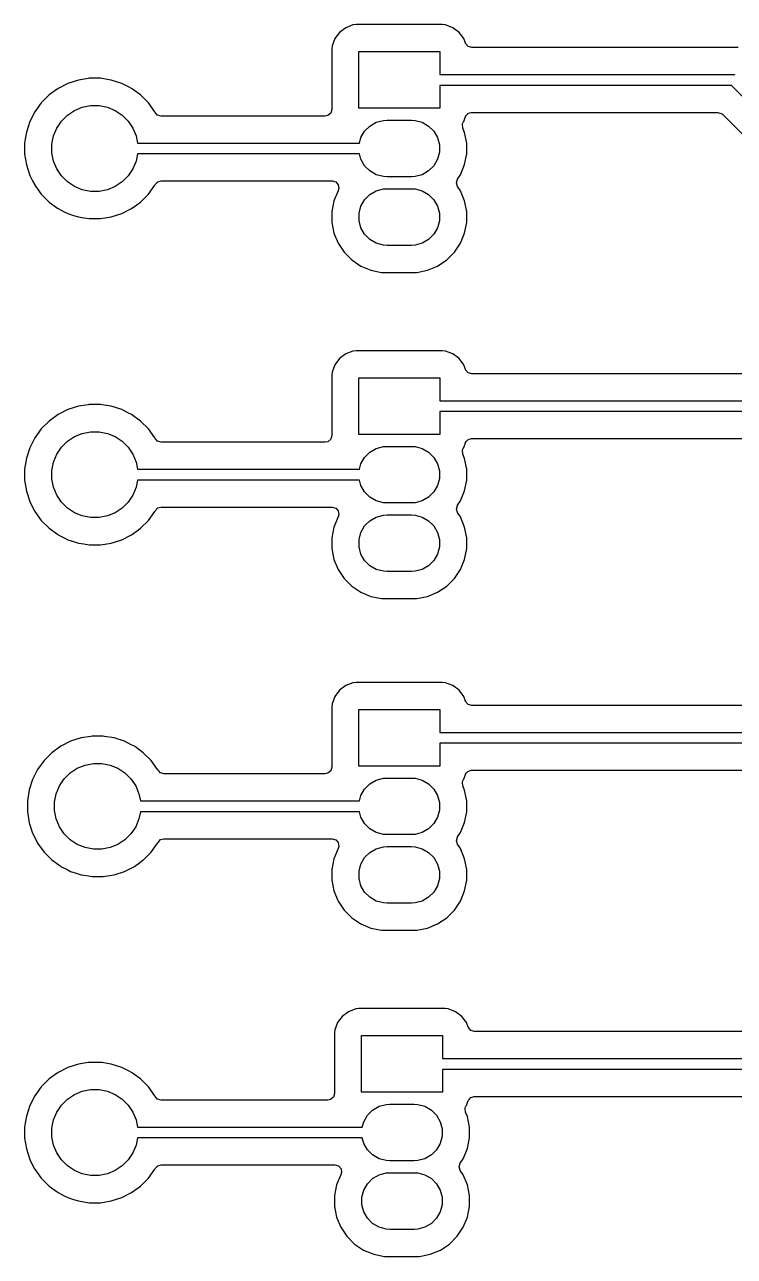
# Model space of a CAD drawing. Extents: x 4.07 to 10.8, y -5 to -0.8.
# Drawn here: x 9.767 to 10.284, y -2.396 to -1.498 of the extents above; entities that cross this region are included whole.
import ezdxf

# ---------------------------------------------------------------- set-up
doc = ezdxf.new("R2010")
doc.units = 0
doc.header["$MEASUREMENT"] = 0
doc.layers.add('BLACK', color=7, linetype='CONTINUOUS')

msp = doc.modelspace()

# ---------------------------------------------------------------- linework, layer by layer
at = {"layer": 'BLACK', "linetype": 'CONTINUOUS'}
for p, q in [((10.00093, -1.49986), (9.9964, -1.50325)), ((10.00624, -1.49788), (10.00093, -1.49986)), ((10.00093, -1.49986), (10.00093, -1.49986)), ((10.00859, -1.49763), (10.00624, -1.49788)), ((10.07141, -1.49763), (10.00859, -1.49763)), ((10.00859, -1.49763), (10.00859, -1.49763)), ((10.07376, -1.49788), (10.07141, -1.49763)), ((10.07141, -1.49763), (10.07141, -1.49763)), ((10.07141, -1.49763), (10.07141, -1.49763)), ((10.07141, -1.49763), (10.07141, -1.49763)), ((10.07907, -1.49986), (10.07376, -1.49788)), ((10.07376, -1.49788), (10.07376, -1.49788)), ((10.0836, -1.50325), (10.07907, -1.49986)), ((10.07907, -1.49986), (10.07907, -1.49986)), ((9.993, -1.50779), (9.99102, -1.5131)), ((9.9964, -1.50325), (9.993, -1.50779)), ((9.993, -1.50779), (9.993, -1.50779)), ((9.9964, -1.50325), (9.9964, -1.50325)), ((10.087, -1.50779), (10.0836, -1.50325)), ((10.0836, -1.50325), (10.0836, -1.50325)), ((10.08827, -1.51118), (10.087, -1.50779)), ((10.087, -1.50779), (10.087, -1.50779)), ((9.99102, -1.5131), (9.99077, -1.51545)), ((9.99077, -1.51545), (9.99077, -1.51545)), ((9.99077, -1.51545), (9.99077, -1.55948)), ((10.01047, -1.55867), (10.01047, -1.51733)), ((10.01047, -1.51733), (10.06953, -1.51733)), ((10.06953, -1.51733), (10.06953, -1.53406)), ((10.0884, -1.5115), (10.08827, -1.51118)), ((10.0902, -1.51358), (10.0884, -1.5115)), ((10.09284, -1.51436), (10.0902, -1.51358)), ((10.28059, -1.51436), (10.09284, -1.51436)), ((10.28089, -1.51436), (10.28059, -1.51436)), ((10.28059, -1.51436), (10.28059, -1.51436)), ((10.28711, -1.51436), (10.28089, -1.51436)), ((9.81397, -1.5368), (9.81301, -1.53695)), ((9.82203, -1.5368), (9.81397, -1.5368)), ((9.82312, -1.53697), (9.82203, -1.5368)), ((10.06953, -1.53406), (10.284, -1.53406)), ((10.284, -1.53406), (10.28477, -1.53414)), ((9.79116, -1.54421), (9.78465, -1.54895)), ((9.79835, -1.54055), (9.79116, -1.54421)), ((9.80601, -1.53806), (9.79835, -1.54055)), ((9.81301, -1.53695), (9.80601, -1.53806)), ((9.82999, -1.53806), (9.82312, -1.53697)), ((9.83765, -1.54055), (9.82999, -1.53806)), ((9.84259, -1.54307), (9.83765, -1.54055)), ((9.84484, -1.54421), (9.84259, -1.54307)), ((9.85135, -1.54895), (9.84484, -1.54421)), ((9.84484, -1.54421), (9.84484, -1.54421)), ((9.84484, -1.54421), (9.84484, -1.54421)), ((10.28237, -1.54194), (10.06953, -1.54194)), ((10.06953, -1.54194), (10.06953, -1.55867)), ((10.38836, -1.64793), (10.28237, -1.54194)), ((9.77895, -1.55465), (9.77421, -1.56116)), ((9.78465, -1.54895), (9.77895, -1.55465)), ((9.85705, -1.55465), (9.85135, -1.54895)), ((9.86179, -1.56116), (9.85705, -1.55465)), ((9.77421, -1.56116), (9.77055, -1.56835)), ((9.79365, -1.56802), (9.79802, -1.56365)), ((9.79802, -1.56365), (9.80315, -1.56022)), ((9.80315, -1.56022), (9.80886, -1.55786)), ((9.80886, -1.55786), (9.81491, -1.55666)), ((9.81491, -1.55666), (9.82109, -1.55666)), ((9.82109, -1.55666), (9.82714, -1.55786)), ((9.82714, -1.55786), (9.83285, -1.56022)), ((9.83285, -1.56022), (9.83798, -1.56365)), ((9.83798, -1.56365), (9.84235, -1.56802)), ((9.86204, -1.56165), (9.86179, -1.56116)), ((9.86179, -1.56116), (9.86179, -1.56116)), ((9.86179, -1.56116), (9.86179, -1.56116)), ((9.86206, -1.56169), (9.86204, -1.56165)), ((9.86377, -1.56358), (9.86206, -1.56169)), ((9.86641, -1.56436), (9.86377, -1.56358)), ((9.98999, -1.56212), (9.98791, -1.56392)), ((9.99077, -1.55948), (9.98999, -1.56212)), ((10.06953, -1.55867), (10.01047, -1.55867)), ((10.08834, -1.56463), (10.08915, -1.56364)), ((10.08915, -1.56364), (10.08991, -1.56262)), ((10.08991, -1.56262), (10.09001, -1.56258)), ((10.09001, -1.56258), (10.09008, -1.5625)), ((10.09008, -1.5625), (10.09129, -1.5621)), ((10.09129, -1.5621), (10.09249, -1.56165)), ((10.09249, -1.56165), (10.09269, -1.56165)), ((10.09269, -1.56165), (10.0927, -1.56164)), ((10.0927, -1.56164), (10.09271, -1.56165)), ((10.09271, -1.56165), (10.09284, -1.56164)), ((10.09284, -1.56164), (10.27219, -1.56164)), ((10.27219, -1.56164), (10.27482, -1.56242)), ((10.27482, -1.56242), (10.27564, -1.56307)), ((10.27564, -1.56307), (10.36063, -1.64807)), ((9.77055, -1.56835), (9.76806, -1.57601)), ((9.79022, -1.57315), (9.79365, -1.56802)), ((9.84235, -1.56802), (9.84578, -1.57315)), ((9.98589, -1.56436), (9.86641, -1.56436)), ((9.98791, -1.56392), (9.98589, -1.56436)), ((10.01474, -1.57542), (10.01856, -1.5716)), ((10.01856, -1.5716), (10.02323, -1.5689)), ((10.02323, -1.5689), (10.02844, -1.56751)), ((10.02844, -1.56751), (10.03114, -1.56733)), ((10.03114, -1.56733), (10.04886, -1.56733)), ((10.04886, -1.56733), (10.05156, -1.56751)), ((10.05156, -1.56751), (10.05677, -1.5689)), ((10.05677, -1.5689), (10.06144, -1.5716)), ((10.06144, -1.5716), (10.06526, -1.57542)), ((10.08607, -1.57031), (10.08638, -1.56928)), ((10.08637, -1.57305), (10.08607, -1.57031)), ((10.08638, -1.56928), (10.08661, -1.56873)), ((10.08661, -1.56873), (10.087, -1.56821)), ((10.087, -1.56821), (10.0883, -1.56472)), ((10.0883, -1.56472), (10.08834, -1.56463)), ((9.76806, -1.57601), (9.7668, -1.58397)), ((9.78666, -1.58491), (9.78786, -1.57886)), ((9.78786, -1.57886), (9.79022, -1.57315)), ((9.84578, -1.57315), (9.84814, -1.57886)), ((9.84814, -1.57886), (9.84918, -1.58406)), ((10.01098, -1.58406), (10.01205, -1.58009)), ((10.01205, -1.58009), (10.01474, -1.57542)), ((10.06526, -1.57542), (10.06795, -1.58009)), ((10.06795, -1.58009), (10.06935, -1.5853)), ((10.08768, -1.57622), (10.08637, -1.57305)), ((10.08923, -1.58402), (10.08768, -1.57622)), ((9.7668, -1.58397), (9.7668, -1.59203)), ((9.78666, -1.59109), (9.78666, -1.58491)), ((9.84918, -1.58406), (10.01098, -1.58406)), ((10.06935, -1.5907), (10.06795, -1.59591)), ((10.06935, -1.5853), (10.06935, -1.5907)), ((10.08923, -1.59198), (10.08923, -1.58402)), ((9.7668, -1.59203), (9.76806, -1.59999)), ((9.78786, -1.59714), (9.78666, -1.59109)), ((9.79022, -1.60285), (9.78786, -1.59714)), ((9.84814, -1.59714), (9.84578, -1.60285)), ((9.84918, -1.59194), (9.84814, -1.59714)), ((10.01098, -1.59194), (9.84918, -1.59194)), ((10.01205, -1.59591), (10.01098, -1.59194)), ((10.01474, -1.60058), (10.01205, -1.59591)), ((10.06795, -1.59591), (10.06526, -1.60058)), ((10.08768, -1.59978), (10.08923, -1.59198)), ((9.76806, -1.59999), (9.77055, -1.60765)), ((9.77055, -1.60765), (9.77258, -1.61164)), ((9.79365, -1.60798), (9.79022, -1.60285)), ((9.79802, -1.61235), (9.79365, -1.60798)), ((9.84235, -1.60798), (9.83798, -1.61235)), ((9.84578, -1.60285), (9.84235, -1.60798)), ((10.01856, -1.6044), (10.01474, -1.60058)), ((10.02323, -1.6071), (10.01856, -1.6044)), ((10.02844, -1.60849), (10.02323, -1.6071)), ((10.03114, -1.60867), (10.02844, -1.60849)), ((10.04886, -1.60867), (10.03114, -1.60867)), ((10.05156, -1.60849), (10.04886, -1.60867)), ((10.05677, -1.6071), (10.05156, -1.60849)), ((10.06144, -1.6044), (10.05677, -1.6071)), ((10.06526, -1.60058), (10.06144, -1.6044)), ((10.08252, -1.61029), (10.08464, -1.60712)), ((10.08464, -1.60712), (10.08768, -1.59978)), ((9.77258, -1.61164), (9.77411, -1.61463)), ((9.77411, -1.61463), (9.77421, -1.61484)), ((9.77421, -1.61484), (9.77895, -1.62135)), ((9.80315, -1.61578), (9.79802, -1.61235)), ((9.80886, -1.61814), (9.80315, -1.61578)), ((9.83285, -1.61578), (9.82714, -1.61814)), ((9.83798, -1.61235), (9.83285, -1.61578)), ((9.85705, -1.62135), (9.86179, -1.61484)), ((9.86179, -1.61484), (9.86206, -1.61431)), ((9.86179, -1.61484), (9.86179, -1.61484)), ((9.86179, -1.61484), (9.86179, -1.61484)), ((9.86206, -1.61431), (9.86395, -1.61231)), ((9.86395, -1.61231), (9.86641, -1.61164)), ((9.86641, -1.61164), (9.99108, -1.61164)), ((9.99108, -1.61164), (9.99372, -1.61242)), ((9.99372, -1.61242), (9.99553, -1.6145)), ((9.99592, -1.61722), (9.99545, -1.61865)), ((9.99553, -1.6145), (9.99592, -1.61722)), ((10.02323, -1.6189), (10.02844, -1.61751)), ((10.02844, -1.61751), (10.03114, -1.61733)), ((10.03114, -1.61733), (10.04886, -1.61733)), ((10.04886, -1.61733), (10.05156, -1.61751)), ((10.05156, -1.61751), (10.05677, -1.6189)), ((10.0817, -1.61309), (10.08243, -1.61043)), ((10.08252, -1.61571), (10.0817, -1.61309)), ((10.08243, -1.61043), (10.08252, -1.61029)), ((10.08464, -1.61888), (10.08252, -1.61571)), ((9.77895, -1.62135), (9.78465, -1.62705)), ((9.81491, -1.61934), (9.80886, -1.61814)), ((9.82109, -1.61934), (9.81491, -1.61934)), ((9.82714, -1.61814), (9.82109, -1.61934)), ((9.85136, -1.62705), (9.85705, -1.62136)), ((9.85705, -1.62136), (9.85705, -1.62135)), ((9.85705, -1.62135), (9.85705, -1.62135)), ((9.99232, -1.62622), (9.99077, -1.63402)), ((9.99536, -1.61888), (9.99232, -1.62622)), ((9.99232, -1.62622), (9.99232, -1.62622)), ((9.99539, -1.61883), (9.99536, -1.61888)), ((9.99541, -1.61875), (9.99539, -1.61883)), ((9.99545, -1.61865), (9.99541, -1.61875)), ((9.99545, -1.61865), (9.99545, -1.61865)), ((10.01205, -1.63009), (10.01474, -1.62542)), ((10.01474, -1.62542), (10.01856, -1.6216)), ((10.01856, -1.6216), (10.02323, -1.6189)), ((10.05677, -1.6189), (10.06144, -1.6216)), ((10.06144, -1.6216), (10.06526, -1.62542)), ((10.06526, -1.62542), (10.06795, -1.63009)), ((10.08768, -1.62622), (10.08464, -1.61888)), ((10.08923, -1.63402), (10.08768, -1.62622)), ((9.78465, -1.62705), (9.79075, -1.63149)), ((9.79075, -1.63149), (9.79116, -1.63179)), ((9.79116, -1.63179), (9.79574, -1.63412)), ((9.79574, -1.63412), (9.79835, -1.63545)), ((9.79835, -1.63545), (9.79835, -1.63545)), ((9.79835, -1.63545), (9.79835, -1.63545)), ((9.79835, -1.63545), (9.80245, -1.63678)), ((9.82999, -1.63794), (9.83765, -1.63545)), ((9.83765, -1.63545), (9.84484, -1.63179)), ((9.84484, -1.63179), (9.8485, -1.62913)), ((9.8485, -1.62913), (9.85135, -1.62705)), ((9.85135, -1.62705), (9.85135, -1.62705)), ((9.85135, -1.62705), (9.85136, -1.62705)), ((9.99077, -1.63402), (9.99077, -1.64198)), ((10.01065, -1.6353), (10.01205, -1.63009)), ((10.01065, -1.6407), (10.01065, -1.6353)), ((10.06795, -1.63009), (10.06935, -1.6353)), ((10.06935, -1.6353), (10.06935, -1.6407)), ((10.08923, -1.64198), (10.08923, -1.63402)), ((9.80245, -1.63678), (9.80601, -1.63794)), ((9.80601, -1.63794), (9.80999, -1.63857)), ((9.80999, -1.63857), (9.81397, -1.6392)), ((9.81397, -1.6392), (9.81397, -1.6392)), ((9.81397, -1.6392), (9.82203, -1.6392)), ((9.82203, -1.6392), (9.82999, -1.63794)), ((9.82203, -1.6392), (9.82203, -1.6392)), ((9.99077, -1.64198), (9.99232, -1.64978)), ((10.01205, -1.64591), (10.01065, -1.6407)), ((10.06935, -1.6407), (10.06795, -1.64591)), ((10.08768, -1.64978), (10.08923, -1.64198)), ((9.99232, -1.64978), (9.99232, -1.64978)), ((9.99232, -1.64978), (9.99536, -1.65712)), ((10.01474, -1.65058), (10.01205, -1.64591)), ((10.01856, -1.6544), (10.01474, -1.65058)), ((10.06526, -1.65058), (10.06144, -1.6544)), ((10.06795, -1.64591), (10.06526, -1.65058)), ((10.08464, -1.65712), (10.08768, -1.64978)), ((9.99536, -1.65712), (9.99536, -1.65712)), ((9.99536, -1.65712), (9.99978, -1.66374)), ((10.02323, -1.6571), (10.01856, -1.6544)), ((10.02844, -1.65849), (10.02323, -1.6571)), ((10.03114, -1.65867), (10.02844, -1.65849)), ((10.04886, -1.65867), (10.03114, -1.65867)), ((10.05156, -1.65849), (10.04886, -1.65867)), ((10.05677, -1.6571), (10.05156, -1.65849)), ((10.06144, -1.6544), (10.05677, -1.6571)), ((10.08022, -1.66374), (10.08464, -1.65712)), ((9.99978, -1.66374), (10.0054, -1.66936)), ((10.0054, -1.66936), (10.01202, -1.67378)), ((10.06798, -1.67378), (10.0746, -1.66936)), ((10.0746, -1.66936), (10.08022, -1.66374)), ((10.01202, -1.67378), (10.01202, -1.67378)), ((10.01202, -1.67378), (10.01202, -1.67378)), ((10.01202, -1.67378), (10.01937, -1.67682)), ((10.01937, -1.67682), (10.02717, -1.67837)), ((10.02717, -1.67837), (10.02717, -1.67837)), ((10.02717, -1.67837), (10.02717, -1.67837)), ((10.02717, -1.67837), (10.05283, -1.67837)), ((10.05283, -1.67837), (10.06063, -1.67682)), ((10.05283, -1.67837), (10.05283, -1.67837)), ((10.06063, -1.67682), (10.06798, -1.67378)), ((9.9964, -1.74125), (9.993, -1.74579)), ((10.00093, -1.73786), (9.9964, -1.74125)), ((9.9964, -1.74125), (9.9964, -1.74125)), ((10.00624, -1.73588), (10.00093, -1.73786)), ((10.00093, -1.73786), (10.00093, -1.73786)), ((10.00859, -1.73563), (10.00624, -1.73588)), ((10.07141, -1.73563), (10.00859, -1.73563)), ((10.00859, -1.73563), (10.00859, -1.73563)), ((10.07376, -1.73588), (10.07141, -1.73563)), ((10.07141, -1.73563), (10.07141, -1.73563)), ((10.07141, -1.73563), (10.07141, -1.73563)), ((10.07141, -1.73563), (10.07141, -1.73563)), ((10.07907, -1.73786), (10.07376, -1.73588)), ((10.07376, -1.73588), (10.07376, -1.73588)), ((10.0836, -1.74125), (10.07907, -1.73786)), ((10.07907, -1.73786), (10.07907, -1.73786)), ((10.087, -1.74579), (10.0836, -1.74125)), ((10.0836, -1.74125), (10.0836, -1.74125)), ((9.99102, -1.7511), (9.99077, -1.75345)), ((9.993, -1.74579), (9.99102, -1.7511)), ((9.993, -1.74579), (9.993, -1.74579)), ((10.08827, -1.74918), (10.087, -1.74579)), ((10.087, -1.74579), (10.087, -1.74579)), ((10.0884, -1.7495), (10.08827, -1.74918)), ((10.0902, -1.75158), (10.0884, -1.7495)), ((10.09284, -1.75236), (10.0902, -1.75158)), ((10.32174, -1.75236), (10.09284, -1.75236)), ((9.99077, -1.75345), (9.99077, -1.75345)), ((9.99077, -1.75345), (9.99077, -1.79748)), ((10.01047, -1.79667), (10.01047, -1.75533)), ((10.01047, -1.75533), (10.06953, -1.75533)), ((10.06953, -1.75533), (10.06953, -1.77206)), ((9.79835, -1.77855), (9.79116, -1.78221)), ((9.80601, -1.77606), (9.79835, -1.77855)), ((9.81301, -1.77495), (9.80601, -1.77606)), ((9.81397, -1.7748), (9.81301, -1.77495)), ((9.82203, -1.7748), (9.81397, -1.7748)), ((9.82312, -1.77497), (9.82203, -1.7748)), ((9.82999, -1.77606), (9.82312, -1.77497)), ((9.83765, -1.77855), (9.82999, -1.77606)), ((9.84259, -1.78107), (9.83765, -1.77855)), ((10.06953, -1.77206), (10.32515, -1.77206)), ((9.78465, -1.78695), (9.77895, -1.79265)), ((9.79116, -1.78221), (9.78465, -1.78695)), ((9.84484, -1.78221), (9.84259, -1.78107)), ((9.85135, -1.78695), (9.84484, -1.78221)), ((9.84484, -1.78221), (9.84484, -1.78221)), ((9.84484, -1.78221), (9.84484, -1.78221)), ((9.85705, -1.79265), (9.85135, -1.78695)), ((10.32352, -1.77994), (10.06953, -1.77994)), ((10.06953, -1.77994), (10.06953, -1.79667)), ((9.77895, -1.79265), (9.77421, -1.79916)), ((9.80315, -1.79822), (9.80886, -1.79586)), ((9.80886, -1.79586), (9.81491, -1.79466)), ((9.81491, -1.79466), (9.82109, -1.79466)), ((9.82109, -1.79466), (9.82714, -1.79586)), ((9.82714, -1.79586), (9.83285, -1.79822)), ((9.86179, -1.79916), (9.85705, -1.79265)), ((9.99077, -1.79748), (9.98999, -1.80012)), ((10.06953, -1.79667), (10.01047, -1.79667)), ((9.77055, -1.80635), (9.76806, -1.81401)), ((9.77421, -1.79916), (9.77055, -1.80635)), ((9.79022, -1.81115), (9.79365, -1.80602)), ((9.79365, -1.80602), (9.79802, -1.80165)), ((9.79802, -1.80165), (9.80315, -1.79822)), ((9.83285, -1.79822), (9.83798, -1.80165)), ((9.83798, -1.80165), (9.84235, -1.80602)), ((9.84235, -1.80602), (9.84578, -1.81115)), ((9.86204, -1.79965), (9.86179, -1.79916)), ((9.86179, -1.79916), (9.86179, -1.79916)), ((9.86179, -1.79916), (9.86179, -1.79916)), ((9.86206, -1.79969), (9.86204, -1.79965)), ((9.86377, -1.80158), (9.86206, -1.79969)), ((9.86641, -1.80236), (9.86377, -1.80158)), ((9.98589, -1.80236), (9.86641, -1.80236)), ((9.98791, -1.80192), (9.98589, -1.80236)), ((9.98999, -1.80012), (9.98791, -1.80192)), ((10.02323, -1.8069), (10.02844, -1.80551)), ((10.02844, -1.80551), (10.03114, -1.80533)), ((10.03114, -1.80533), (10.04886, -1.80533)), ((10.04886, -1.80533), (10.05156, -1.80551)), ((10.05156, -1.80551), (10.05677, -1.8069)), ((10.08661, -1.80673), (10.087, -1.80621)), ((10.087, -1.80621), (10.0883, -1.80272)), ((10.0883, -1.80272), (10.08834, -1.80263)), ((10.08834, -1.80263), (10.08915, -1.80164)), ((10.08915, -1.80164), (10.08991, -1.80062)), ((10.08991, -1.80062), (10.09001, -1.80058)), ((10.09001, -1.80058), (10.09008, -1.8005)), ((10.09008, -1.8005), (10.09129, -1.8001)), ((10.09129, -1.8001), (10.09249, -1.79965)), ((10.09249, -1.79965), (10.09269, -1.79965)), ((10.09269, -1.79965), (10.0927, -1.79964)), ((10.0927, -1.79964), (10.09271, -1.79965)), ((10.09271, -1.79965), (10.09284, -1.79964)), ((10.09284, -1.79964), (10.31333, -1.79964)), ((9.76806, -1.81401), (9.7668, -1.82197)), ((9.78786, -1.81686), (9.79022, -1.81115)), ((9.84578, -1.81115), (9.84814, -1.81686)), ((10.01205, -1.81809), (10.01474, -1.81342)), ((10.01474, -1.81342), (10.01856, -1.8096)), ((10.01856, -1.8096), (10.02323, -1.8069)), ((10.05677, -1.8069), (10.06144, -1.8096)), ((10.06144, -1.8096), (10.06526, -1.81342)), ((10.06526, -1.81342), (10.06795, -1.81809)), ((10.08607, -1.80831), (10.08638, -1.80728)), ((10.08637, -1.81105), (10.08607, -1.80831)), ((10.08768, -1.81422), (10.08637, -1.81105)), ((10.08638, -1.80728), (10.08661, -1.80673)), ((10.08923, -1.82202), (10.08768, -1.81422)), ((9.7668, -1.82197), (9.7668, -1.83003)), ((9.78666, -1.82291), (9.78786, -1.81686)), ((9.78666, -1.82909), (9.78666, -1.82291)), ((9.84814, -1.81686), (9.84918, -1.82206)), ((9.84918, -1.82206), (10.01098, -1.82206)), ((10.01098, -1.82206), (10.01205, -1.81809)), ((10.06795, -1.81809), (10.06935, -1.8233)), ((10.06935, -1.8233), (10.06935, -1.8287)), ((10.08923, -1.82998), (10.08923, -1.82202)), ((9.7668, -1.83003), (9.76806, -1.83799)), ((9.78786, -1.83514), (9.78666, -1.82909)), ((9.84918, -1.82994), (9.84814, -1.83514)), ((10.01098, -1.82994), (9.84918, -1.82994)), ((10.01205, -1.83391), (10.01098, -1.82994)), ((10.06935, -1.8287), (10.06795, -1.83391)), ((10.08768, -1.83778), (10.08923, -1.82998)), ((9.76806, -1.83799), (9.77055, -1.84565)), ((9.79022, -1.84085), (9.78786, -1.83514)), ((9.79365, -1.84598), (9.79022, -1.84085)), ((9.84578, -1.84085), (9.84235, -1.84598)), ((9.84814, -1.83514), (9.84578, -1.84085)), ((10.01474, -1.83858), (10.01205, -1.83391)), ((10.01856, -1.8424), (10.01474, -1.83858)), ((10.02323, -1.8451), (10.01856, -1.8424)), ((10.06144, -1.8424), (10.05677, -1.8451)), ((10.06526, -1.83858), (10.06144, -1.8424)), ((10.06795, -1.83391), (10.06526, -1.83858)), ((10.08464, -1.84512), (10.08768, -1.83778)), ((9.77055, -1.84565), (9.77159, -1.84769)), ((9.77159, -1.84769), (9.77404, -1.8525)), ((9.79802, -1.85035), (9.79365, -1.84598)), ((9.80315, -1.85378), (9.79802, -1.85035)), ((9.83798, -1.85035), (9.83285, -1.85378)), ((9.84235, -1.84598), (9.83798, -1.85035)), ((9.86206, -1.85231), (9.86395, -1.85031)), ((9.86395, -1.85031), (9.86641, -1.84964)), ((9.86641, -1.84964), (9.99108, -1.84964)), ((9.99108, -1.84964), (9.99372, -1.85042)), ((9.99372, -1.85042), (9.99553, -1.8525)), ((10.02844, -1.84649), (10.02323, -1.8451)), ((10.03114, -1.84667), (10.02844, -1.84649)), ((10.04886, -1.84667), (10.03114, -1.84667)), ((10.05156, -1.84649), (10.04886, -1.84667)), ((10.05677, -1.8451), (10.05156, -1.84649)), ((10.0817, -1.85109), (10.08243, -1.84843)), ((10.08252, -1.85371), (10.0817, -1.85109)), ((10.08243, -1.84843), (10.08252, -1.84829)), ((10.08252, -1.84829), (10.08464, -1.84512)), ((9.77404, -1.8525), (9.77421, -1.85284)), ((9.77421, -1.85284), (9.77895, -1.85935)), ((9.77895, -1.85935), (9.78465, -1.86505)), ((9.80886, -1.85614), (9.80315, -1.85378)), ((9.81491, -1.85734), (9.80886, -1.85614)), ((9.82109, -1.85734), (9.81491, -1.85734)), ((9.82714, -1.85614), (9.82109, -1.85734)), ((9.83285, -1.85378), (9.82714, -1.85614)), ((9.85136, -1.86505), (9.85705, -1.85936)), ((9.85705, -1.85935), (9.86179, -1.85284)), ((9.85705, -1.85936), (9.85705, -1.85935)), ((9.85705, -1.85935), (9.85705, -1.85935)), ((9.86179, -1.85284), (9.86206, -1.85231)), ((9.86179, -1.85284), (9.86179, -1.85284)), ((9.86179, -1.85284), (9.86179, -1.85284)), ((9.99536, -1.85688), (9.99232, -1.86422)), ((9.99539, -1.85683), (9.99536, -1.85688)), ((9.99541, -1.85675), (9.99539, -1.85683)), ((9.99545, -1.85665), (9.99541, -1.85675)), ((9.99592, -1.85522), (9.99545, -1.85665)), ((9.99545, -1.85665), (9.99545, -1.85665)), ((9.99553, -1.8525), (9.99592, -1.85522)), ((10.01474, -1.86342), (10.01856, -1.8596)), ((10.01856, -1.8596), (10.02323, -1.8569)), ((10.02323, -1.8569), (10.02844, -1.85551)), ((10.02844, -1.85551), (10.03114, -1.85533)), ((10.03114, -1.85533), (10.04886, -1.85533)), ((10.04886, -1.85533), (10.05156, -1.85551)), ((10.05156, -1.85551), (10.05677, -1.8569)), ((10.05677, -1.8569), (10.06144, -1.8596)), ((10.06144, -1.8596), (10.06526, -1.86342)), ((10.08464, -1.85688), (10.08252, -1.85371)), ((10.08768, -1.86422), (10.08464, -1.85688)), ((9.78465, -1.86505), (9.79075, -1.86949)), ((9.84484, -1.86979), (9.84975, -1.86622)), ((9.84975, -1.86622), (9.85135, -1.86505)), ((9.85135, -1.86505), (9.85135, -1.86505)), ((9.85135, -1.86505), (9.85136, -1.86505)), ((9.99232, -1.86422), (9.99077, -1.87202)), ((9.99232, -1.86422), (9.99232, -1.86422)), ((10.01065, -1.8733), (10.01205, -1.86809)), ((10.01205, -1.86809), (10.01474, -1.86342)), ((10.06526, -1.86342), (10.06795, -1.86809)), ((10.06795, -1.86809), (10.06935, -1.8733)), ((10.08923, -1.87202), (10.08768, -1.86422)), ((9.79075, -1.86949), (9.79116, -1.86979)), ((9.79116, -1.86979), (9.79574, -1.87212)), ((9.79574, -1.87212), (9.79835, -1.87345)), ((9.79835, -1.87345), (9.79835, -1.87345)), ((9.79835, -1.87345), (9.79835, -1.87345)), ((9.79835, -1.87345), (9.80245, -1.87478)), ((9.80245, -1.87478), (9.80601, -1.87594)), ((9.80601, -1.87594), (9.80999, -1.87657)), ((9.80999, -1.87657), (9.81397, -1.8772)), ((9.81397, -1.8772), (9.81397, -1.8772)), ((9.81397, -1.8772), (9.82203, -1.8772)), ((9.82203, -1.8772), (9.82999, -1.87594)), ((9.82203, -1.8772), (9.82203, -1.8772)), ((9.82999, -1.87594), (9.83765, -1.87345)), ((9.83765, -1.87345), (9.84484, -1.86979)), ((9.99077, -1.87202), (9.99077, -1.87998)), ((10.01065, -1.8787), (10.01065, -1.8733)), ((10.06935, -1.8733), (10.06935, -1.8787)), ((10.08923, -1.87998), (10.08923, -1.87202)), ((9.99077, -1.87998), (9.99232, -1.88778)), ((10.01205, -1.88391), (10.01065, -1.8787)), ((10.01474, -1.88858), (10.01205, -1.88391)), ((10.06795, -1.88391), (10.06526, -1.88858)), ((10.06935, -1.8787), (10.06795, -1.88391)), ((10.08768, -1.88778), (10.08923, -1.87998)), ((9.99232, -1.88778), (9.99232, -1.88778)), ((9.99232, -1.88778), (9.99536, -1.89512)), ((9.99536, -1.89512), (9.99536, -1.89512)), ((9.99536, -1.89512), (9.99978, -1.90174)), ((10.01856, -1.8924), (10.01474, -1.88858)), ((10.02323, -1.8951), (10.01856, -1.8924)), ((10.02844, -1.89649), (10.02323, -1.8951)), ((10.05677, -1.8951), (10.05156, -1.89649)), ((10.06144, -1.8924), (10.05677, -1.8951)), ((10.06526, -1.88858), (10.06144, -1.8924)), ((10.08022, -1.90174), (10.08464, -1.89512)), ((10.08464, -1.89512), (10.08768, -1.88778)), ((9.99978, -1.90174), (10.0054, -1.90736)), ((10.03114, -1.89667), (10.02844, -1.89649)), ((10.04886, -1.89667), (10.03114, -1.89667)), ((10.05156, -1.89649), (10.04886, -1.89667)), ((10.0746, -1.90736), (10.08022, -1.90174)), ((10.0054, -1.90736), (10.01202, -1.91178)), ((10.01202, -1.91178), (10.01202, -1.91178)), ((10.01202, -1.91178), (10.01202, -1.91178)), ((10.01202, -1.91178), (10.01937, -1.91482)), ((10.06063, -1.91482), (10.06798, -1.91178)), ((10.06798, -1.91178), (10.0746, -1.90736)), ((10.01937, -1.91482), (10.02717, -1.91637)), ((10.02717, -1.91637), (10.02717, -1.91637)), ((10.02717, -1.91637), (10.02717, -1.91637)), ((10.02717, -1.91637), (10.05283, -1.91637)), ((10.05283, -1.91637), (10.06063, -1.91482)), ((10.05283, -1.91637), (10.05283, -1.91637)), ((9.9964, -1.98325), (9.993, -1.98779)), ((10.00093, -1.97986), (9.9964, -1.98325)), ((9.9964, -1.98325), (9.9964, -1.98325)), ((10.00624, -1.97788), (10.00093, -1.97986)), ((10.00093, -1.97986), (10.00093, -1.97986)), ((10.00859, -1.97763), (10.00624, -1.97788)), ((10.07141, -1.97763), (10.00859, -1.97763)), ((10.00859, -1.97763), (10.00859, -1.97763)), ((10.07376, -1.97788), (10.07141, -1.97763)), ((10.07141, -1.97763), (10.07141, -1.97763)), ((10.07141, -1.97763), (10.07141, -1.97763)), ((10.07141, -1.97763), (10.07141, -1.97763)), ((10.07907, -1.97986), (10.07376, -1.97788)), ((10.07376, -1.97788), (10.07376, -1.97788)), ((10.0836, -1.98325), (10.07907, -1.97986)), ((10.07907, -1.97986), (10.07907, -1.97986)), ((10.087, -1.98779), (10.0836, -1.98325)), ((10.0836, -1.98325), (10.0836, -1.98325)), ((9.99102, -1.9931), (9.99077, -1.99545)), ((9.993, -1.98779), (9.99102, -1.9931)), ((9.993, -1.98779), (9.993, -1.98779)), ((10.08827, -1.99118), (10.087, -1.98779)), ((10.087, -1.98779), (10.087, -1.98779)), ((10.0884, -1.9915), (10.08827, -1.99118)), ((10.0902, -1.99358), (10.0884, -1.9915)), ((10.09284, -1.99436), (10.0902, -1.99358)), ((10.36689, -1.99436), (10.09284, -1.99436)), ((9.99077, -1.99545), (9.99077, -1.99545)), ((9.99077, -1.99545), (9.99077, -2.03948)), ((10.01047, -2.03867), (10.01047, -1.99733)), ((10.01047, -1.99733), (10.06953, -1.99733)), ((10.06953, -1.99733), (10.06953, -2.01406)), ((9.80035, -2.02055), (9.79316, -2.02421)), ((9.80801, -2.01806), (9.80035, -2.02055)), ((9.81501, -2.01695), (9.80801, -2.01806)), ((9.81597, -2.0168), (9.81501, -2.01695)), ((9.82403, -2.0168), (9.81597, -2.0168)), ((9.82512, -2.01697), (9.82403, -2.0168)), ((9.83199, -2.01806), (9.82512, -2.01697)), ((9.83965, -2.02055), (9.83199, -2.01806)), ((9.84459, -2.02307), (9.83965, -2.02055)), ((10.06953, -2.01406), (10.3703, -2.01406)), ((10.36867, -2.02194), (10.06953, -2.02194)), ((10.06953, -2.02194), (10.06953, -2.03867)), ((9.78665, -2.02895), (9.78095, -2.03465)), ((9.79316, -2.02421), (9.78665, -2.02895)), ((9.84684, -2.02421), (9.84459, -2.02307)), ((9.85335, -2.02895), (9.84684, -2.02421)), ((9.84684, -2.02421), (9.84684, -2.02421)), ((9.84684, -2.02421), (9.84684, -2.02421)), ((9.85905, -2.03465), (9.85335, -2.02895)), ((9.78095, -2.03465), (9.77621, -2.04116)), ((9.80515, -2.04022), (9.81086, -2.03786)), ((9.81086, -2.03786), (9.81691, -2.03666)), ((9.81691, -2.03666), (9.82309, -2.03666)), ((9.82309, -2.03666), (9.82914, -2.03786)), ((9.82914, -2.03786), (9.83485, -2.04022)), ((9.86379, -2.04116), (9.85905, -2.03465)), ((9.99077, -2.03948), (9.98999, -2.04212)), ((10.06953, -2.03867), (10.01047, -2.03867)), ((9.77255, -2.04835), (9.77006, -2.05601)), ((9.77621, -2.04116), (9.77255, -2.04835)), ((9.79222, -2.05315), (9.79565, -2.04802)), ((9.79565, -2.04802), (9.80002, -2.04365)), ((9.80002, -2.04365), (9.80515, -2.04022)), ((9.83485, -2.04022), (9.83998, -2.04365)), ((9.83998, -2.04365), (9.84435, -2.04802)), ((9.84435, -2.04802), (9.84778, -2.05315)), ((9.86404, -2.04165), (9.86379, -2.04116)), ((9.86379, -2.04116), (9.86379, -2.04116)), ((9.86379, -2.04116), (9.86379, -2.04116)), ((9.86406, -2.04169), (9.86404, -2.04165)), ((9.86577, -2.04358), (9.86406, -2.04169)), ((9.86841, -2.04436), (9.86577, -2.04358)), ((9.98589, -2.04436), (9.86841, -2.04436)), ((9.98791, -2.04392), (9.98589, -2.04436)), ((9.98999, -2.04212), (9.98791, -2.04392)), ((10.01856, -2.0516), (10.02323, -2.0489)), ((10.02323, -2.0489), (10.02844, -2.04751)), ((10.02844, -2.04751), (10.03114, -2.04733)), ((10.03114, -2.04733), (10.04886, -2.04733)), ((10.04886, -2.04733), (10.05156, -2.04751)), ((10.05156, -2.04751), (10.05677, -2.0489)), ((10.05677, -2.0489), (10.06144, -2.0516)), ((10.08638, -2.04928), (10.08661, -2.04873)), ((10.08661, -2.04873), (10.087, -2.04821)), ((10.087, -2.04821), (10.0883, -2.04472)), ((10.0883, -2.04472), (10.08834, -2.04463)), ((10.08834, -2.04463), (10.08915, -2.04364)), ((10.08915, -2.04364), (10.08991, -2.04262)), ((10.08991, -2.04262), (10.09001, -2.04258)), ((10.09001, -2.04258), (10.09008, -2.0425)), ((10.09008, -2.0425), (10.09129, -2.0421)), ((10.09129, -2.0421), (10.09249, -2.04165)), ((10.09249, -2.04165), (10.09269, -2.04165)), ((10.09269, -2.04165), (10.0927, -2.04164)), ((10.0927, -2.04164), (10.09271, -2.04165)), ((10.09271, -2.04165), (10.09284, -2.04164)), ((10.09284, -2.04164), (10.35664, -2.04164)), ((9.77006, -2.05601), (9.7688, -2.06397)), ((9.78986, -2.05886), (9.79222, -2.05315)), ((9.84778, -2.05315), (9.85014, -2.05886)), ((10.01205, -2.06009), (10.01474, -2.05542)), ((10.01474, -2.05542), (10.01856, -2.0516)), ((10.06144, -2.0516), (10.06526, -2.05542)), ((10.06526, -2.05542), (10.06795, -2.06009)), ((10.08607, -2.05031), (10.08638, -2.04928)), ((10.08637, -2.05305), (10.08607, -2.05031)), ((10.08768, -2.05622), (10.08637, -2.05305)), ((10.08923, -2.06402), (10.08768, -2.05622)), ((9.7688, -2.06397), (9.7688, -2.07203)), ((9.78866, -2.06491), (9.78986, -2.05886)), ((9.78866, -2.07109), (9.78866, -2.06491)), ((9.85014, -2.05886), (9.85118, -2.06406)), ((9.85118, -2.06406), (10.01098, -2.06406)), ((10.01098, -2.06406), (10.01205, -2.06009)), ((10.06795, -2.06009), (10.06935, -2.0653)), ((10.06935, -2.0653), (10.06935, -2.0707)), ((10.08923, -2.07198), (10.08923, -2.06402)), ((9.7688, -2.07203), (9.77006, -2.07999)), ((9.78986, -2.07714), (9.78866, -2.07109)), ((9.85118, -2.07194), (9.85014, -2.07714)), ((10.01098, -2.07194), (9.85118, -2.07194)), ((10.01205, -2.07591), (10.01098, -2.07194)), ((10.01474, -2.08058), (10.01205, -2.07591)), ((10.06795, -2.07591), (10.06526, -2.08058)), ((10.06935, -2.0707), (10.06795, -2.07591)), ((10.08768, -2.07978), (10.08923, -2.07198)), ((9.77006, -2.07999), (9.77255, -2.08765)), ((9.79222, -2.08285), (9.78986, -2.07714)), ((9.79565, -2.08798), (9.79222, -2.08285)), ((9.84778, -2.08285), (9.84435, -2.08798)), ((9.85014, -2.07714), (9.84778, -2.08285)), ((10.01856, -2.0844), (10.01474, -2.08058)), ((10.02323, -2.0871), (10.01856, -2.0844)), ((10.06144, -2.0844), (10.05677, -2.0871)), ((10.06526, -2.08058), (10.06144, -2.0844)), ((10.08464, -2.08712), (10.08768, -2.07978)), ((9.77255, -2.08765), (9.77389, -2.09029)), ((9.77389, -2.09029), (9.77604, -2.0945)), ((9.80002, -2.09235), (9.79565, -2.08798)), ((9.80515, -2.09578), (9.80002, -2.09235)), ((9.83998, -2.09235), (9.83485, -2.09578)), ((9.84435, -2.08798), (9.83998, -2.09235)), ((9.86406, -2.09431), (9.86595, -2.09231)), ((9.86595, -2.09231), (9.86841, -2.09164)), ((9.86841, -2.09164), (9.99108, -2.09164)), ((9.99108, -2.09164), (9.99372, -2.09242)), ((9.99372, -2.09242), (9.99553, -2.0945)), ((10.02844, -2.08849), (10.02323, -2.0871)), ((10.03114, -2.08867), (10.02844, -2.08849)), ((10.04886, -2.08867), (10.03114, -2.08867)), ((10.05156, -2.08849), (10.04886, -2.08867)), ((10.05677, -2.0871), (10.05156, -2.08849)), ((10.0817, -2.09309), (10.08243, -2.09043)), ((10.08252, -2.09571), (10.0817, -2.09309)), ((10.08243, -2.09043), (10.08252, -2.09029)), ((10.08252, -2.09029), (10.08464, -2.08712)), ((9.77604, -2.0945), (9.77621, -2.09484)), ((9.77621, -2.09484), (9.78095, -2.10135)), ((9.78095, -2.10135), (9.78665, -2.10705)), ((9.81086, -2.09814), (9.80515, -2.09578)), ((9.81691, -2.09934), (9.81086, -2.09814)), ((9.82309, -2.09934), (9.81691, -2.09934)), ((9.82914, -2.09814), (9.82309, -2.09934)), ((9.83485, -2.09578), (9.82914, -2.09814)), ((9.85336, -2.10705), (9.85905, -2.10136)), ((9.85905, -2.10135), (9.86379, -2.09484)), ((9.85905, -2.10136), (9.85905, -2.10135)), ((9.85905, -2.10135), (9.85905, -2.10135)), ((9.86379, -2.09484), (9.86406, -2.09431)), ((9.86379, -2.09484), (9.86379, -2.09484)), ((9.86379, -2.09484), (9.86379, -2.09484)), ((9.99536, -2.09888), (9.99232, -2.10622)), ((9.99539, -2.09883), (9.99536, -2.09888)), ((9.99541, -2.09875), (9.99539, -2.09883)), ((9.99545, -2.09865), (9.99541, -2.09875)), ((9.99592, -2.09722), (9.99545, -2.09865)), ((9.99545, -2.09865), (9.99545, -2.09865)), ((9.99553, -2.0945), (9.99592, -2.09722)), ((10.01474, -2.10542), (10.01856, -2.1016)), ((10.01856, -2.1016), (10.02323, -2.0989)), ((10.02323, -2.0989), (10.02844, -2.09751)), ((10.02844, -2.09751), (10.03114, -2.09733)), ((10.03114, -2.09733), (10.04886, -2.09733)), ((10.04886, -2.09733), (10.05156, -2.09751)), ((10.05156, -2.09751), (10.05677, -2.0989)), ((10.05677, -2.0989), (10.06144, -2.1016)), ((10.06144, -2.1016), (10.06526, -2.10542)), ((10.08464, -2.09888), (10.08252, -2.09571)), ((10.08768, -2.10622), (10.08464, -2.09888)), ((9.78665, -2.10705), (9.79275, -2.11149)), ((9.79275, -2.11149), (9.79316, -2.11179)), ((9.79316, -2.11179), (9.79774, -2.11412)), ((9.83965, -2.11545), (9.84684, -2.11179)), ((9.84684, -2.11179), (9.8505, -2.10913)), ((9.8505, -2.10913), (9.85335, -2.10705)), ((9.85335, -2.10705), (9.85335, -2.10705)), ((9.85335, -2.10705), (9.85336, -2.10705)), ((9.99232, -2.10622), (9.99077, -2.11402)), ((9.99232, -2.10622), (9.99232, -2.10622)), ((10.01065, -2.1153), (10.01205, -2.11009)), ((10.01205, -2.11009), (10.01474, -2.10542)), ((10.06526, -2.10542), (10.06795, -2.11009)), ((10.06795, -2.11009), (10.06935, -2.1153)), ((10.08923, -2.11402), (10.08768, -2.10622)), ((9.79774, -2.11412), (9.80035, -2.11545)), ((9.80035, -2.11545), (9.80035, -2.11545)), ((9.80035, -2.11545), (9.80035, -2.11545)), ((9.80035, -2.11545), (9.80445, -2.11678)), ((9.80445, -2.11678), (9.80801, -2.11794)), ((9.80801, -2.11794), (9.81199, -2.11857)), ((9.81199, -2.11857), (9.81597, -2.1192)), ((9.81597, -2.1192), (9.81597, -2.1192)), ((9.81597, -2.1192), (9.82403, -2.1192)), ((9.82403, -2.1192), (9.83199, -2.11794)), ((9.82403, -2.1192), (9.82403, -2.1192)), ((9.83199, -2.11794), (9.83965, -2.11545)), ((9.99077, -2.11402), (9.99077, -2.12198)), ((10.01065, -2.1207), (10.01065, -2.1153)), ((10.01205, -2.12591), (10.01065, -2.1207)), ((10.06935, -2.1207), (10.06795, -2.12591)), ((10.06935, -2.1153), (10.06935, -2.1207)), ((10.08923, -2.12198), (10.08923, -2.11402)), ((9.99077, -2.12198), (9.99232, -2.12978)), ((9.99232, -2.12978), (9.99232, -2.12978)), ((9.99232, -2.12978), (9.99536, -2.13712)), ((10.01474, -2.13058), (10.01205, -2.12591)), ((10.06795, -2.12591), (10.06526, -2.13058)), ((10.08464, -2.13712), (10.08768, -2.12978)), ((10.08768, -2.12978), (10.08923, -2.12198)), ((9.99536, -2.13712), (9.99536, -2.13712)), ((9.99536, -2.13712), (9.99978, -2.14374)), ((10.01856, -2.1344), (10.01474, -2.13058)), ((10.02323, -2.1371), (10.01856, -2.1344)), ((10.02844, -2.13849), (10.02323, -2.1371)), ((10.03114, -2.13867), (10.02844, -2.13849)), ((10.04886, -2.13867), (10.03114, -2.13867)), ((10.05156, -2.13849), (10.04886, -2.13867)), ((10.05677, -2.1371), (10.05156, -2.13849)), ((10.06144, -2.1344), (10.05677, -2.1371)), ((10.06526, -2.13058), (10.06144, -2.1344)), ((10.08022, -2.14374), (10.08464, -2.13712)), ((9.99978, -2.14374), (10.0054, -2.14936)), ((10.0746, -2.14936), (10.08022, -2.14374)), ((10.0054, -2.14936), (10.01202, -2.15378)), ((10.01202, -2.15378), (10.01202, -2.15378)), ((10.01202, -2.15378), (10.01202, -2.15378)), ((10.01202, -2.15378), (10.01937, -2.15682)), ((10.01937, -2.15682), (10.02717, -2.15837)), ((10.05283, -2.15837), (10.06063, -2.15682)), ((10.06063, -2.15682), (10.06798, -2.15378)), ((10.06798, -2.15378), (10.0746, -2.14936)), ((10.02717, -2.15837), (10.02717, -2.15837)), ((10.02717, -2.15837), (10.02717, -2.15837)), ((10.02717, -2.15837), (10.05283, -2.15837)), ((10.05283, -2.15837), (10.05283, -2.15837)), ((10.00293, -2.21786), (9.9984, -2.22125)), ((10.00824, -2.21588), (10.00293, -2.21786)), ((10.00293, -2.21786), (10.00293, -2.21786)), ((10.01059, -2.21563), (10.00824, -2.21588)), ((10.07341, -2.21563), (10.01059, -2.21563)), ((10.01059, -2.21563), (10.01059, -2.21563)), ((10.07576, -2.21588), (10.07341, -2.21563)), ((10.07341, -2.21563), (10.07341, -2.21563)), ((10.07341, -2.21563), (10.07341, -2.21563)), ((10.07341, -2.21563), (10.07341, -2.21563)), ((10.08107, -2.21786), (10.07576, -2.21588)), ((10.07576, -2.21588), (10.07576, -2.21588)), ((10.0856, -2.22125), (10.08107, -2.21786)), ((10.08107, -2.21786), (10.08107, -2.21786)), ((9.995, -2.22579), (9.99302, -2.2311)), ((9.9984, -2.22125), (9.995, -2.22579)), ((9.995, -2.22579), (9.995, -2.22579)), ((9.9984, -2.22125), (9.9984, -2.22125)), ((10.089, -2.22579), (10.0856, -2.22125)), ((10.0856, -2.22125), (10.0856, -2.22125)), ((10.09027, -2.22918), (10.089, -2.22579)), ((10.089, -2.22579), (10.089, -2.22579)), ((9.99302, -2.2311), (9.99277, -2.23345)), ((9.99277, -2.23345), (9.99277, -2.23345)), ((9.99277, -2.23345), (9.99277, -2.27748)), ((10.01247, -2.27667), (10.01247, -2.23533)), ((10.01247, -2.23533), (10.07153, -2.23533)), ((10.07153, -2.23533), (10.07153, -2.25206)), ((10.0904, -2.2295), (10.09027, -2.22918)), ((10.0922, -2.23158), (10.0904, -2.2295)), ((10.09484, -2.23236), (10.0922, -2.23158)), ((10.3503, -2.23236), (10.09484, -2.23236)), ((9.81301, -2.25495), (9.80601, -2.25606)), ((9.81397, -2.2548), (9.81301, -2.25495)), ((9.82203, -2.2548), (9.81397, -2.2548)), ((9.82312, -2.25497), (9.82203, -2.2548)), ((9.82999, -2.25606), (9.82312, -2.25497)), ((10.07153, -2.25206), (10.37488, -2.25206)), ((9.79116, -2.26221), (9.78465, -2.26695)), ((9.79835, -2.25855), (9.79116, -2.26221)), ((9.80601, -2.25606), (9.79835, -2.25855)), ((9.83765, -2.25855), (9.82999, -2.25606)), ((9.84259, -2.26107), (9.83765, -2.25855)), ((9.84484, -2.26221), (9.84259, -2.26107)), ((9.85135, -2.26695), (9.84484, -2.26221)), ((9.84484, -2.26221), (9.84484, -2.26221)), ((9.84484, -2.26221), (9.84484, -2.26221)), ((10.37488, -2.25994), (10.07153, -2.25994)), ((10.07153, -2.25994), (10.07153, -2.27667)), ((9.77895, -2.27265), (9.77421, -2.27916)), ((9.78465, -2.26695), (9.77895, -2.27265)), ((9.85705, -2.27265), (9.85135, -2.26695)), ((9.86179, -2.27916), (9.85705, -2.27265)), ((9.77421, -2.27916), (9.77055, -2.28635)), ((9.79365, -2.28602), (9.79802, -2.28165)), ((9.79802, -2.28165), (9.80315, -2.27822)), ((9.80315, -2.27822), (9.80886, -2.27586)), ((9.80886, -2.27586), (9.81491, -2.27466)), ((9.81491, -2.27466), (9.82109, -2.27466)), ((9.82109, -2.27466), (9.82714, -2.27586)), ((9.82714, -2.27586), (9.83285, -2.27822)), ((9.83285, -2.27822), (9.83798, -2.28165)), ((9.83798, -2.28165), (9.84235, -2.28602)), ((9.86204, -2.27965), (9.86179, -2.27916)), ((9.86179, -2.27916), (9.86179, -2.27916)), ((9.86179, -2.27916), (9.86179, -2.27916)), ((9.86206, -2.27969), (9.86204, -2.27965)), ((9.86377, -2.28158), (9.86206, -2.27969)), ((9.86641, -2.28236), (9.86377, -2.28158)), ((9.98789, -2.28236), (9.86641, -2.28236)), ((9.98991, -2.28192), (9.98789, -2.28236)), ((9.99199, -2.28012), (9.98991, -2.28192)), ((9.99277, -2.27748), (9.99199, -2.28012)), ((10.07153, -2.27667), (10.01247, -2.27667)), ((10.089, -2.28621), (10.0903, -2.28272)), ((10.0903, -2.28272), (10.09034, -2.28263)), ((10.09034, -2.28263), (10.09115, -2.28164)), ((10.09115, -2.28164), (10.09191, -2.28062)), ((10.09191, -2.28062), (10.09201, -2.28058)), ((10.09201, -2.28058), (10.09208, -2.2805)), ((10.09208, -2.2805), (10.09329, -2.2801)), ((10.09329, -2.2801), (10.09449, -2.27965)), ((10.09449, -2.27965), (10.09469, -2.27965)), ((10.09469, -2.27965), (10.0947, -2.27964)), ((10.0947, -2.27964), (10.09471, -2.27965)), ((10.09471, -2.27965), (10.09484, -2.27964)), ((10.09484, -2.27964), (10.3503, -2.27964)), ((9.77055, -2.28635), (9.76806, -2.29401)), ((9.78786, -2.29686), (9.79022, -2.29115)), ((9.79022, -2.29115), (9.79365, -2.28602)), ((9.84235, -2.28602), (9.84578, -2.29115)), ((9.84578, -2.29115), (9.84814, -2.29686)), ((10.01674, -2.29342), (10.02056, -2.2896)), ((10.02056, -2.2896), (10.02523, -2.2869)), ((10.02523, -2.2869), (10.03044, -2.28551)), ((10.03044, -2.28551), (10.03314, -2.28533)), ((10.03314, -2.28533), (10.05086, -2.28533)), ((10.05086, -2.28533), (10.05356, -2.28551)), ((10.05356, -2.28551), (10.05877, -2.2869)), ((10.05877, -2.2869), (10.06344, -2.2896)), ((10.06344, -2.2896), (10.06726, -2.29342)), ((10.08807, -2.28831), (10.08838, -2.28728)), ((10.08837, -2.29105), (10.08807, -2.28831)), ((10.08968, -2.29422), (10.08837, -2.29105)), ((10.08838, -2.28728), (10.08861, -2.28673)), ((10.08861, -2.28673), (10.089, -2.28621)), ((9.76806, -2.29401), (9.7668, -2.30197)), ((9.78666, -2.30291), (9.78786, -2.29686)), ((9.84814, -2.29686), (9.84918, -2.30206)), ((10.01298, -2.30206), (10.01405, -2.29809)), ((10.01405, -2.29809), (10.01674, -2.29342)), ((10.06726, -2.29342), (10.06995, -2.29809)), ((10.06995, -2.29809), (10.07135, -2.3033)), ((10.09123, -2.30202), (10.08968, -2.29422)), ((9.7668, -2.30197), (9.7668, -2.31003)), ((9.78666, -2.30909), (9.78666, -2.30291)), ((9.78786, -2.31514), (9.78666, -2.30909)), ((9.84918, -2.30206), (10.01298, -2.30206)), ((10.07135, -2.3087), (10.06995, -2.31391)), ((10.07135, -2.3033), (10.07135, -2.3087)), ((10.09123, -2.30998), (10.09123, -2.30202)), ((9.7668, -2.31003), (9.76806, -2.31799)), ((9.76806, -2.31799), (9.77055, -2.32565)), ((9.79022, -2.32085), (9.78786, -2.31514)), ((9.84814, -2.31514), (9.84578, -2.32085)), ((9.84918, -2.30994), (9.84814, -2.31514)), ((10.01298, -2.30994), (9.84918, -2.30994)), ((10.01405, -2.31391), (10.01298, -2.30994)), ((10.01674, -2.31858), (10.01405, -2.31391)), ((10.02056, -2.3224), (10.01674, -2.31858)), ((10.06726, -2.31858), (10.06344, -2.3224)), ((10.06995, -2.31391), (10.06726, -2.31858)), ((10.08664, -2.32512), (10.08968, -2.31778)), ((10.08968, -2.31778), (10.09123, -2.30998)), ((9.77055, -2.32565), (9.77189, -2.32829)), ((9.79365, -2.32598), (9.79022, -2.32085)), ((9.79802, -2.33035), (9.79365, -2.32598)), ((9.84235, -2.32598), (9.83798, -2.33035)), ((9.84578, -2.32085), (9.84235, -2.32598)), ((10.02523, -2.3251), (10.02056, -2.3224)), ((10.03044, -2.32649), (10.02523, -2.3251)), ((10.03314, -2.32667), (10.03044, -2.32649)), ((10.05086, -2.32667), (10.03314, -2.32667)), ((10.05356, -2.32649), (10.05086, -2.32667)), ((10.05877, -2.3251), (10.05356, -2.32649)), ((10.06344, -2.3224), (10.05877, -2.3251)), ((10.08452, -2.32829), (10.08664, -2.32512)), ((9.77189, -2.32829), (9.77404, -2.3325)), ((9.77404, -2.3325), (9.77421, -2.33284)), ((9.77421, -2.33284), (9.77895, -2.33935)), ((9.80315, -2.33378), (9.79802, -2.33035)), ((9.80886, -2.33614), (9.80315, -2.33378)), ((9.81491, -2.33734), (9.80886, -2.33614)), ((9.82714, -2.33614), (9.82109, -2.33734)), ((9.83285, -2.33378), (9.82714, -2.33614)), ((9.83798, -2.33035), (9.83285, -2.33378)), ((9.85705, -2.33935), (9.86179, -2.33284)), ((9.86179, -2.33284), (9.86206, -2.33231)), ((9.86179, -2.33284), (9.86179, -2.33284)), ((9.86179, -2.33284), (9.86179, -2.33284)), ((9.86206, -2.33231), (9.86395, -2.33031)), ((9.86395, -2.33031), (9.86641, -2.32964)), ((9.86641, -2.32964), (9.99308, -2.32964)), ((9.99308, -2.32964), (9.99572, -2.33042)), ((9.99572, -2.33042), (9.99753, -2.3325)), ((9.99745, -2.33665), (9.99741, -2.33675)), ((9.99792, -2.33522), (9.99745, -2.33665)), ((9.99745, -2.33665), (9.99745, -2.33665)), ((9.99753, -2.3325), (9.99792, -2.33522)), ((10.02523, -2.3369), (10.03044, -2.33551)), ((10.03044, -2.33551), (10.03314, -2.33533)), ((10.03314, -2.33533), (10.05086, -2.33533)), ((10.05086, -2.33533), (10.05356, -2.33551)), ((10.05356, -2.33551), (10.05877, -2.3369)), ((10.0837, -2.33109), (10.08443, -2.32843)), ((10.08452, -2.33371), (10.0837, -2.33109)), ((10.08443, -2.32843), (10.08452, -2.32829)), ((10.08664, -2.33688), (10.08452, -2.33371)), ((9.77895, -2.33935), (9.78465, -2.34505)), ((9.78465, -2.34505), (9.79059, -2.34937)), ((9.82109, -2.33734), (9.81491, -2.33734)), ((9.84897, -2.34679), (9.85135, -2.34505)), ((9.85135, -2.34505), (9.85135, -2.34505)), ((9.85135, -2.34505), (9.85136, -2.34505)), ((9.85136, -2.34505), (9.85705, -2.33936)), ((9.85705, -2.33936), (9.85705, -2.33935)), ((9.85705, -2.33935), (9.85705, -2.33935)), ((9.99432, -2.34422), (9.99277, -2.35202)), ((9.99736, -2.33688), (9.99432, -2.34422)), ((9.99432, -2.34422), (9.99432, -2.34422)), ((9.99739, -2.33683), (9.99736, -2.33688)), ((9.99741, -2.33675), (9.99739, -2.33683)), ((10.01405, -2.34809), (10.01674, -2.34342)), ((10.01674, -2.34342), (10.02056, -2.3396)), ((10.02056, -2.3396), (10.02523, -2.3369)), ((10.05877, -2.3369), (10.06344, -2.3396)), ((10.06344, -2.3396), (10.06726, -2.34342)), ((10.06726, -2.34342), (10.06995, -2.34809)), ((10.08968, -2.34422), (10.08664, -2.33688)), ((10.09123, -2.35202), (10.08968, -2.34422)), ((9.79059, -2.34937), (9.79116, -2.34979)), ((9.79116, -2.34979), (9.79574, -2.35212)), ((9.79574, -2.35212), (9.79835, -2.35345)), ((9.79835, -2.35345), (9.79835, -2.35345)), ((9.79835, -2.35345), (9.79835, -2.35345)), ((9.79835, -2.35345), (9.80245, -2.35478)), ((9.82999, -2.35594), (9.83765, -2.35345)), ((9.83765, -2.35345), (9.84484, -2.34979)), ((9.84484, -2.34979), (9.84897, -2.34679)), ((9.99277, -2.35202), (9.99277, -2.35998)), ((10.01265, -2.3533), (10.01405, -2.34809)), ((10.01265, -2.3587), (10.01265, -2.3533)), ((10.06995, -2.34809), (10.07135, -2.3533)), ((10.07135, -2.3533), (10.07135, -2.3587)), ((10.09123, -2.35998), (10.09123, -2.35202)), ((9.80245, -2.35478), (9.80601, -2.35594)), ((9.80601, -2.35594), (9.80999, -2.35657)), ((9.80999, -2.35657), (9.81397, -2.3572)), ((9.81397, -2.3572), (9.81397, -2.3572)), ((9.81397, -2.3572), (9.82203, -2.3572)), ((9.82203, -2.3572), (9.82999, -2.35594)), ((9.82203, -2.3572), (9.82203, -2.3572)), ((9.99277, -2.35998), (9.99432, -2.36778)), ((10.01405, -2.36391), (10.01265, -2.3587)), ((10.07135, -2.3587), (10.06995, -2.36391)), ((10.08968, -2.36778), (10.09123, -2.35998)), ((9.99432, -2.36778), (9.99432, -2.36778)), ((9.99432, -2.36778), (9.99736, -2.37512)), ((10.01674, -2.36858), (10.01405, -2.36391)), ((10.02056, -2.3724), (10.01674, -2.36858)), ((10.02523, -2.3751), (10.02056, -2.3724)), ((10.06344, -2.3724), (10.05877, -2.3751)), ((10.06726, -2.36858), (10.06344, -2.3724)), ((10.06995, -2.36391), (10.06726, -2.36858)), ((10.08664, -2.37512), (10.08968, -2.36778)), ((9.99736, -2.37512), (9.99736, -2.37512)), ((9.99736, -2.37512), (10.00178, -2.38174)), ((10.03044, -2.37649), (10.02523, -2.3751)), ((10.03314, -2.37667), (10.03044, -2.37649)), ((10.05086, -2.37667), (10.03314, -2.37667)), ((10.05356, -2.37649), (10.05086, -2.37667)), ((10.05877, -2.3751), (10.05356, -2.37649)), ((10.08222, -2.38174), (10.08664, -2.37512)), ((10.00178, -2.38174), (10.0074, -2.38736)), ((10.0074, -2.38736), (10.01402, -2.39178)), ((10.06998, -2.39178), (10.0766, -2.38736)), ((10.0766, -2.38736), (10.08222, -2.38174)), ((10.01402, -2.39178), (10.01402, -2.39178)), ((10.01402, -2.39178), (10.01402, -2.39178)), ((10.01402, -2.39178), (10.02137, -2.39482)), ((10.02137, -2.39482), (10.02917, -2.39637)), ((10.02917, -2.39637), (10.02917, -2.39637)), ((10.02917, -2.39637), (10.02917, -2.39637)), ((10.02917, -2.39637), (10.05483, -2.39637)), ((10.05483, -2.39637), (10.06263, -2.39482)), ((10.05483, -2.39637), (10.05483, -2.39637)), ((10.06263, -2.39482), (10.06998, -2.39178))]:
    msp.add_line(p, q, dxfattribs=at)

doc.saveas('drawing.dxf')
